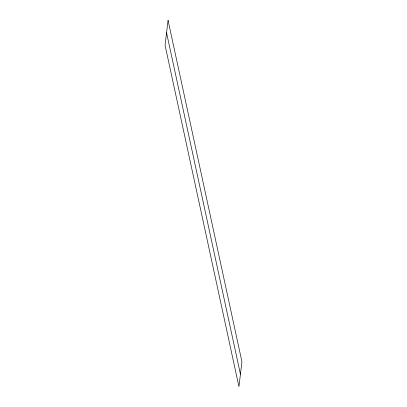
<?xml version="1.0" encoding="UTF-8"?>
<svg xmlns="http://www.w3.org/2000/svg" width="407" height="407" viewBox="0 0 407 407"><rect width="100%" height="100%" fill="white"/><g stroke="black" fill="none" stroke-linecap="round" stroke-linejoin="round"><path stroke-width="0.61" d="M166.565 32.779L240.435 374.221M168.066 20.35L165.059 45.208L238.934 386.65L241.941 361.792L168.066 20.35"/></g></svg>
